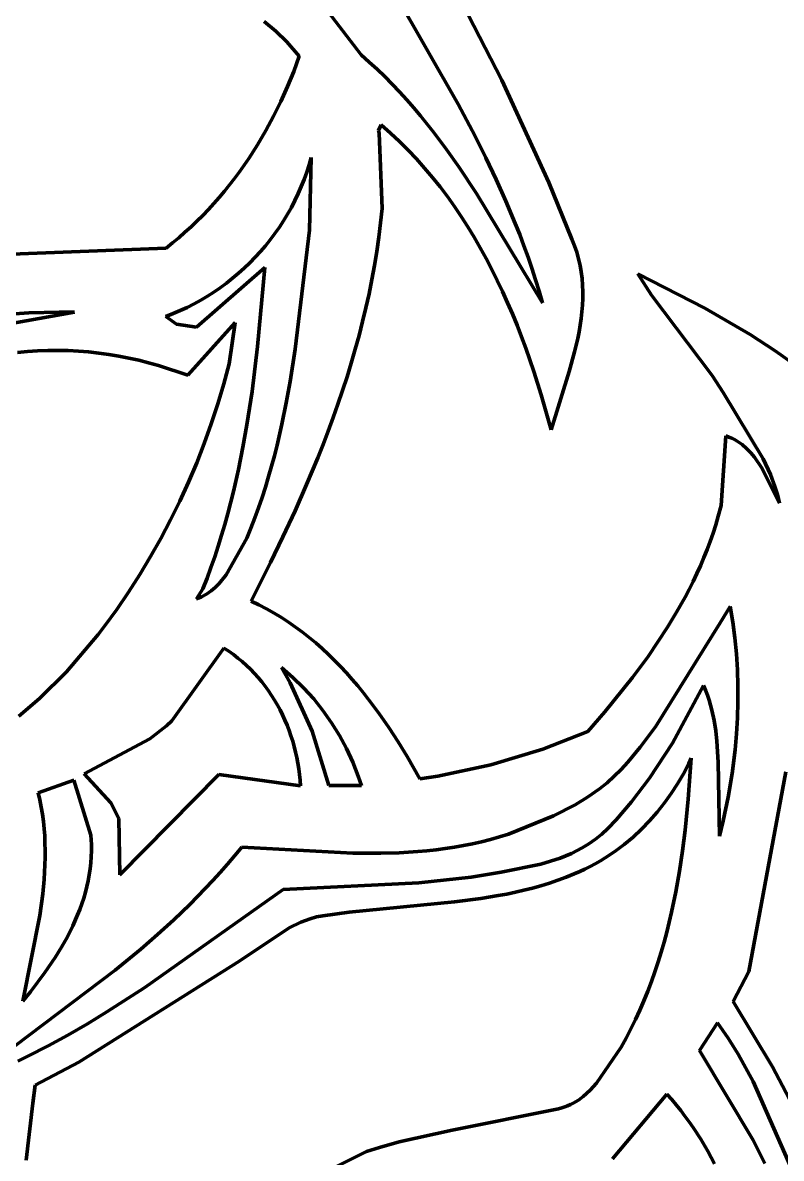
# Model space of a CAD drawing. Header units: millimetres. Extents: x 0 to 12, y 0 to 9.
# Drawn here: x 1.833 to 3.307, y 2.014 to 4.222 of the extents above; entities that cross this region are included whole.
import ezdxf

# ---------------------------------------------------------------- set-up
doc = ezdxf.new("R2010")
doc.units = ezdxf.units.MM
doc.layers.add('color#030303ff', color=7, linetype='CONTINUOUS', lineweight=100)
doc.layers.add('color#ffffffff', color=7, linetype='CONTINUOUS', lineweight=100)

msp = doc.modelspace()

# ---------------------------------------------------------------- linework, layer by layer
at = {"layer": 'color#030303ff'}
for p, q in [((2.655, 4.322), (2.7639, 4.11)), ((2.6793, 4.0633), (2.552, 4.2862)), ((2.405, 4.2719), (2.4905, 4.1592)), ((2.3248, 4.2056), (2.3017, 4.2243)), ((2.3462, 4.1849), (2.3248, 4.2056)), ((2.3703, 4.157), (2.3462, 4.1849)), ((2.3594, 4.1271), (2.3703, 4.157)), ((2.4905, 4.1592), (2.5062, 4.1455)), ((2.5062, 4.1455), (2.5215, 4.1314)), ((2.5215, 4.1314), (2.5364, 4.1171)), ((2.3474, 4.0977), (2.3594, 4.1271)), ((2.5364, 4.1171), (2.5509, 4.1024)), ((2.7639, 4.11), (2.8551, 3.9114)), ((2.3344, 4.0687), (2.3474, 4.0977)), ((2.5509, 4.1024), (2.5652, 4.0874)), ((2.5652, 4.0874), (2.579, 4.0721)), ((2.3204, 4.0402), (2.3344, 4.0687)), ((2.579, 4.0721), (2.5926, 4.0566)), ((2.7119, 4.0012), (2.6793, 4.0633)), ((2.5926, 4.0566), (2.6059, 4.0408)), ((2.6059, 4.0408), (2.6189, 4.0248)), ((2.3053, 4.0122), (2.3204, 4.0402)), ((2.5294, 4.0234), (2.5245, 4.0122)), ((2.5474, 4.0075), (2.5294, 4.0234)), ((2.6189, 4.0248), (2.6316, 4.0086)), ((2.2892, 3.9848), (2.3053, 4.0122)), ((2.5245, 4.0122), (2.5257, 4.0071)), ((2.5257, 4.0071), (2.5312, 3.8607)), ((2.5649, 3.9912), (2.5474, 4.0075)), ((2.6316, 4.0086), (2.6563, 3.9755)), ((2.7328, 3.9594), (2.7119, 4.0012)), ((2.2721, 3.9581), (2.2892, 3.9848)), ((2.5818, 3.9744), (2.5649, 3.9912)), ((2.6563, 3.9755), (2.6802, 3.9417)), ((2.2632, 3.9449), (2.2721, 3.9581)), ((2.3933, 3.9602), (2.3893, 3.9458)), ((2.3898, 3.8184), (2.3933, 3.9602)), ((2.5981, 3.9571), (2.5818, 3.9744)), ((2.6139, 3.9394), (2.5981, 3.9571)), ((2.7529, 3.9173), (2.7328, 3.9594)), ((2.2446, 3.9193), (2.254, 3.932)), ((2.254, 3.932), (2.2632, 3.9449)), ((2.3848, 3.9315), (2.3798, 3.9173)), ((2.3893, 3.9458), (2.3848, 3.9315)), ((2.6292, 3.9212), (2.6139, 3.9394)), ((2.6802, 3.9417), (2.7145, 3.89)), ((2.2349, 3.9068), (2.2446, 3.9193)), ((2.3798, 3.9173), (2.3742, 3.9034)), ((2.6439, 3.9027), (2.6292, 3.9212)), ((2.7719, 3.8748), (2.7529, 3.9173)), ((2.8551, 3.9114), (2.8997, 3.8009)), ((2.2147, 3.8823), (2.2249, 3.8944)), ((2.2249, 3.8944), (2.2349, 3.9068)), ((2.3683, 3.8897), (2.3618, 3.8761)), ((2.3742, 3.9034), (2.3683, 3.8897)), ((2.6581, 3.8838), (2.6439, 3.9027)), ((2.7145, 3.89), (2.8431, 3.6775)), ((2.1935, 3.8587), (2.2043, 3.8704)), ((2.2043, 3.8704), (2.2147, 3.8823)), ((2.3618, 3.8761), (2.3549, 3.8628)), ((2.6719, 3.8645), (2.6581, 3.8838)), ((2.6851, 3.8449), (2.6719, 3.8645)), ((2.79, 3.8318), (2.7719, 3.8748)), ((2.1713, 3.8361), (2.1826, 3.8473)), ((2.1826, 3.8473), (2.1935, 3.8587)), ((2.3475, 3.8498), (2.3397, 3.8369)), ((2.3549, 3.8628), (2.3475, 3.8498)), ((2.5312, 3.8607), (2.5283, 3.8328)), ((2.6979, 3.8249), (2.6851, 3.8449)), ((2.1481, 3.8144), (2.1598, 3.8251)), ((2.1598, 3.8251), (2.1713, 3.8361)), ((2.3315, 3.8244), (2.3229, 3.8121)), ((2.3397, 3.8369), (2.3315, 3.8244)), ((2.5283, 3.8328), (2.5249, 3.805)), ((2.7102, 3.8047), (2.6979, 3.8249)), ((2.7986, 3.8101), (2.79, 3.8318)), ((2.1238, 3.7937), (2.1361, 3.8039)), ((2.1361, 3.8039), (2.1481, 3.8144)), ((2.3139, 3.8001), (2.3045, 3.7884)), ((2.3229, 3.8121), (2.3139, 3.8001)), ((2.3625, 3.5874), (2.3898, 3.8184)), ((2.5249, 3.805), (2.5209, 3.7774)), ((2.7221, 3.7841), (2.7102, 3.8047)), ((2.8068, 3.7884), (2.7986, 3.8101)), ((2.8997, 3.8009), (2.9049, 3.7883)), ((1.7941, 3.7713), (2.1113, 3.7838)), ((2.1113, 3.7838), (2.1238, 3.7937)), ((2.2947, 3.777), (2.2845, 3.7659)), ((2.3045, 3.7884), (2.2947, 3.777)), ((2.5209, 3.7774), (2.5164, 3.7498)), ((2.7335, 3.7633), (2.7221, 3.7841)), ((2.8148, 3.7664), (2.8068, 3.7884)), ((2.9049, 3.7883), (2.9094, 3.7757)), ((2.2741, 3.7551), (2.2632, 3.7447)), ((2.2845, 3.7659), (2.2741, 3.7551)), ((2.7445, 3.7422), (2.7335, 3.7633)), ((2.8224, 3.7444), (2.8148, 3.7664)), ((2.9094, 3.7757), (2.913, 3.7629)), ((2.913, 3.7629), (2.916, 3.7502)), ((2.1707, 3.6299), (2.3031, 3.7461)), ((2.2521, 3.7347), (2.2406, 3.725)), ((2.2632, 3.7447), (2.2521, 3.7347)), ((2.3031, 3.7461), (2.2893, 3.5927)), ((2.5164, 3.7498), (2.5113, 3.7224)), ((2.755, 3.7209), (2.7445, 3.7422)), ((2.8296, 3.7222), (2.8224, 3.7444)), ((2.916, 3.7502), (2.9183, 3.7374)), ((2.9183, 3.7374), (2.9199, 3.7245)), ((3.0547, 3.6923), (3.0284, 3.7335)), ((3.0284, 3.7335), (3.1582, 3.6671)), ((2.2288, 3.7157), (2.2167, 3.7067)), ((2.2406, 3.725), (2.2288, 3.7157)), ((2.5113, 3.7224), (2.5058, 3.6951)), ((2.7652, 3.6993), (2.755, 3.7209)), ((2.8365, 3.6999), (2.8296, 3.7222)), ((2.9199, 3.7245), (2.9209, 3.7116)), ((2.9209, 3.7116), (2.9214, 3.6987)), ((2.1917, 3.6901), (2.1788, 3.6825)), ((2.2044, 3.6982), (2.1917, 3.6901)), ((2.2167, 3.7067), (2.2044, 3.6982)), ((2.5058, 3.6951), (2.4998, 3.6678)), ((2.775, 3.6776), (2.7652, 3.6993)), ((2.8431, 3.6775), (2.8365, 3.6999)), ((2.9214, 3.6987), (2.9213, 3.6858)), ((3.1726, 3.536), (3.0547, 3.6923)), ((2.1523, 3.6685), (2.1388, 3.6622)), ((2.1657, 3.6753), (2.1523, 3.6685)), ((2.1788, 3.6825), (2.1657, 3.6753)), ((2.4998, 3.6678), (2.4933, 3.6407)), ((2.7844, 3.6557), (2.775, 3.6776)), ((2.9207, 3.6729), (2.9196, 3.6599)), ((2.9213, 3.6858), (2.9207, 3.6729)), ((3.1582, 3.6671), (3.2465, 3.6158)), ((1.7958, 3.6348), (1.9332, 3.6589)), ((1.8444, 3.6577), (1.7999, 3.6547)), ((1.9036, 3.6591), (1.8444, 3.6577)), ((1.9332, 3.6589), (1.9036, 3.6591)), ((2.125, 3.6563), (2.111, 3.651)), ((2.111, 3.651), (2.1318, 3.6355)), ((2.1388, 3.6622), (2.125, 3.6563)), ((2.7934, 3.6336), (2.7844, 3.6557)), ((2.9181, 3.6469), (2.9162, 3.6339)), ((2.9196, 3.6599), (2.9181, 3.6469)), ((2.1318, 3.6355), (2.1707, 3.6299)), ((2.2457, 3.6391), (2.1534, 3.5367)), ((2.2342, 3.5589), (2.2457, 3.6391)), ((2.4933, 3.6407), (2.4864, 3.6138)), ((2.802, 3.6113), (2.7934, 3.6336)), ((2.9162, 3.6339), (2.9139, 3.621)), ((2.4864, 3.6138), (2.479, 3.5869)), ((2.8104, 3.589), (2.802, 3.6113)), ((2.9113, 3.608), (2.9053, 3.5821)), ((2.9139, 3.621), (2.9113, 3.608)), ((3.2465, 3.6158), (3.2952, 3.5839)), ((1.842, 3.5827), (1.8223, 3.5808)), ((1.8617, 3.584), (1.842, 3.5827)), ((1.8815, 3.5847), (1.8617, 3.584)), ((1.9013, 3.5848), (1.8815, 3.5847)), ((1.9211, 3.5843), (1.9013, 3.5848)), ((1.9409, 3.5833), (1.9211, 3.5843)), ((1.9607, 3.5817), (1.9409, 3.5833)), ((1.9804, 3.5796), (1.9607, 3.5817)), ((2.0001, 3.5769), (1.9804, 3.5796)), ((2.2893, 3.5927), (2.2785, 3.5052)), ((2.3526, 3.5246), (2.3625, 3.5874)), ((2.479, 3.5869), (2.4712, 3.5601)), ((2.8183, 3.5665), (2.8104, 3.589)), ((2.9053, 3.5821), (2.8946, 3.5435)), ((3.2952, 3.5839), (3.3307, 3.5584)), ((2.0196, 3.5737), (2.0001, 3.5769)), ((2.039, 3.57), (2.0196, 3.5737)), ((2.0583, 3.5657), (2.039, 3.57)), ((2.0774, 3.5609), (2.0583, 3.5657)), ((2.0964, 3.5555), (2.0774, 3.5609)), ((2.1534, 3.5367), (2.0964, 3.5555)), ((2.2236, 3.5197), (2.2342, 3.5589)), ((2.4712, 3.5601), (2.463, 3.5335)), ((2.826, 3.5439), (2.8183, 3.5665)), ((2.463, 3.5335), (2.4544, 3.5069)), ((2.8404, 3.4985), (2.826, 3.5439)), ((2.8946, 3.5435), (2.8598, 3.4302)), ((3.1939, 3.5031), (3.1726, 3.536)), ((2.212, 3.4807), (2.2236, 3.5197)), ((2.345, 3.483), (2.3526, 3.5246)), ((2.2785, 3.5052), (2.2685, 3.4398)), ((2.4544, 3.5069), (2.4454, 3.4805)), ((2.8536, 3.453), (2.8404, 3.4985)), ((3.272, 3.374), (3.1939, 3.5031)), ((2.1993, 3.4421), (2.212, 3.4807)), ((2.3365, 3.4416), (2.345, 3.483)), ((2.4454, 3.4805), (2.4361, 3.4542)), ((2.4361, 3.4542), (2.4264, 3.428)), ((2.8598, 3.4302), (2.8536, 3.453)), ((2.1856, 3.4039), (2.1993, 3.4421)), ((2.2685, 3.4398), (2.2608, 3.3964)), ((2.327, 3.4004), (2.3365, 3.4416)), ((2.4264, 3.428), (2.4164, 3.4019)), ((2.1708, 3.366), (2.1856, 3.4039)), ((2.3218, 3.38), (2.327, 3.4004)), ((2.4164, 3.4019), (2.406, 3.3759)), ((3.1901, 3.2834), (3.1994, 3.4185)), ((3.1994, 3.4185), (3.2051, 3.4164)), ((3.2051, 3.4164), (3.2107, 3.414)), ((3.2107, 3.414), (3.216, 3.4113)), ((3.216, 3.4113), (3.221, 3.4084)), ((3.221, 3.4084), (3.2307, 3.4017)), ((3.2307, 3.4017), (3.2395, 3.3942)), ((2.2608, 3.3964), (2.2521, 3.3532)), ((2.3163, 3.3596), (2.3218, 3.38)), ((3.2395, 3.3942), (3.2477, 3.3859)), ((3.2477, 3.3859), (3.2553, 3.3769)), ((2.1549, 3.3286), (2.1708, 3.366)), ((2.3105, 3.3393), (2.3163, 3.3596)), ((2.406, 3.3759), (2.3845, 3.3243)), ((3.2553, 3.3769), (3.2689, 3.3573)), ((3.2689, 3.3573), (3.3033, 3.2878)), ((3.2861, 3.3437), (3.272, 3.374)), ((2.2521, 3.3532), (2.2423, 3.3103)), ((2.3044, 3.3191), (2.3105, 3.3393)), ((3.2948, 3.3203), (3.2861, 3.3437)), ((2.1381, 3.2916), (2.1549, 3.3286)), ((2.2979, 3.299), (2.3044, 3.3191)), ((2.3845, 3.3243), (2.362, 3.2731)), ((3.2996, 3.3043), (3.2948, 3.3203)), ((2.1202, 3.2552), (2.1381, 3.2916)), ((2.2423, 3.3103), (2.2314, 3.2677)), ((2.2911, 3.279), (2.2979, 3.299)), ((3.3033, 3.2878), (3.2996, 3.3043)), ((2.2839, 3.2592), (2.2911, 3.279)), ((2.362, 3.2731), (2.3385, 3.2224)), ((3.1844, 3.2624), (3.1901, 3.2834)), ((2.1013, 3.2192), (2.1202, 3.2552)), ((2.2255, 3.2465), (2.2193, 3.2254)), ((2.2314, 3.2677), (2.2255, 3.2465)), ((2.2763, 3.2394), (2.2839, 3.2592)), ((3.1744, 3.2297), (3.1796, 3.2459)), ((3.1796, 3.2459), (3.1844, 3.2624)), ((2.2193, 3.2254), (2.2127, 3.2044)), ((2.2682, 3.2198), (2.2763, 3.2394)), ((3.1688, 3.2135), (3.1744, 3.2297)), ((2.0813, 3.1838), (2.1013, 3.2192)), ((2.2127, 3.2044), (2.2058, 3.1835)), ((2.2281, 3.1483), (2.2682, 3.2198)), ((2.3385, 3.2224), (2.3141, 3.1721)), ((3.1629, 3.1976), (3.1688, 3.2135)), ((2.0604, 3.149), (2.0813, 3.1838)), ((2.2058, 3.1835), (2.1985, 3.1627)), ((3.1499, 3.1662), (3.1566, 3.1818)), ((3.1566, 3.1818), (3.1629, 3.1976)), ((2.1985, 3.1627), (2.1909, 3.1421)), ((2.3141, 3.1721), (2.2764, 3.0975)), ((3.143, 3.1507), (3.1499, 3.1662)), ((2.0385, 3.1147), (2.0604, 3.149)), ((2.1909, 3.1421), (2.1829, 3.1215)), ((2.2145, 3.1314), (2.2281, 3.1483)), ((3.1357, 3.1354), (3.143, 3.1507)), ((2.0156, 3.0812), (2.0385, 3.1147)), ((2.1829, 3.1215), (2.1702, 3.1016)), ((2.1899, 3.1109), (2.1987, 3.117)), ((2.1987, 3.117), (2.2069, 3.1238)), ((2.2069, 3.1238), (2.2145, 3.1314)), ((3.1202, 3.1052), (3.1281, 3.1202)), ((3.1281, 3.1202), (3.1357, 3.1354)), ((2.1702, 3.1016), (2.1754, 3.1035)), ((2.1754, 3.1035), (2.1804, 3.1057)), ((2.1804, 3.1057), (2.1899, 3.1109)), ((2.2764, 3.0975), (2.2916, 3.0902)), ((3.1036, 3.0755), (3.1202, 3.1052)), ((1.9918, 3.0483), (2.0156, 3.0812)), ((2.2916, 3.0902), (2.3066, 3.0824)), ((2.3066, 3.0824), (2.3212, 3.0741)), ((2.3212, 3.0741), (2.3354, 3.0654)), ((3.0859, 3.0464), (3.1036, 3.0755)), ((3.2078, 3.0871), (3.1883, 3.0551)), ((3.2128, 3.0565), (3.2078, 3.0871)), ((1.9795, 3.0321), (1.9918, 3.0483)), ((2.3354, 3.0654), (2.3494, 3.0563)), ((2.3494, 3.0563), (2.3631, 3.0468)), ((3.1883, 3.0551), (3.0627, 2.8531)), ((3.2168, 3.0257), (3.2128, 3.0565)), ((1.9178, 2.9598), (1.9795, 3.0321)), ((2.3631, 3.0468), (2.3764, 3.0368)), ((2.3764, 3.0368), (2.3895, 3.0265)), ((2.3895, 3.0265), (2.4023, 3.0159)), ((3.0674, 3.0179), (3.0859, 3.0464)), ((3.2197, 2.9948), (3.2168, 3.0257)), ((2.2237, 3.0057), (2.1223, 2.8645)), ((2.233, 2.9997), (2.2237, 3.0057)), ((2.4023, 3.0159), (2.4147, 3.0049)), ((2.4147, 3.0049), (2.4269, 2.9935)), ((3.048, 2.9898), (3.0674, 3.0179)), ((2.2421, 2.9933), (2.233, 2.9997)), ((2.2508, 2.9866), (2.2421, 2.9933)), ((2.2593, 2.9796), (2.2508, 2.9866)), ((2.4269, 2.9935), (2.4389, 2.9819)), ((2.4389, 2.9819), (2.4505, 2.9699)), ((3.0176, 2.9486), (3.048, 2.9898)), ((3.2217, 2.9637), (3.2197, 2.9948)), ((1.8651, 2.9079), (1.9178, 2.9598)), ((2.2675, 2.9723), (2.2593, 2.9796)), ((2.2754, 2.9647), (2.2675, 2.9723)), ((2.283, 2.9568), (2.2754, 2.9647)), ((2.3358, 2.9679), (2.3526, 2.9381)), ((2.3579, 2.9489), (2.3358, 2.9679)), ((2.4505, 2.9699), (2.4619, 2.9577)), ((3.2227, 2.9327), (3.2217, 2.9637)), ((2.2903, 2.9487), (2.283, 2.9568)), ((2.2972, 2.9404), (2.2903, 2.9487)), ((2.3039, 2.9318), (2.2972, 2.9404)), ((2.3526, 2.9381), (2.3951, 2.8447)), ((2.3787, 2.9286), (2.3579, 2.9489)), ((2.4619, 2.9577), (2.4731, 2.9452)), ((2.4731, 2.9452), (2.4839, 2.9324)), ((2.9642, 2.8822), (3.0176, 2.9486)), ((2.3103, 2.9229), (2.3039, 2.9318)), ((2.3164, 2.9139), (2.3103, 2.9229)), ((2.3982, 2.9071), (2.3787, 2.9286)), ((2.4839, 2.9324), (2.4946, 2.9195)), ((2.4946, 2.9195), (2.505, 2.9063)), ((3.0953, 2.8212), (3.1557, 2.9334)), ((3.1557, 2.9334), (3.1598, 2.9239)), ((3.1598, 2.9239), (3.1634, 2.9143)), ((3.2227, 2.9016), (3.2227, 2.9327)), ((1.8249, 2.8738), (1.8651, 2.9079)), ((2.3222, 2.9047), (2.3164, 2.9139)), ((2.3277, 2.8953), (2.3222, 2.9047)), ((2.3328, 2.8857), (2.3277, 2.8953)), ((2.4163, 2.8844), (2.3982, 2.9071)), ((2.505, 2.9063), (2.525, 2.8793)), ((3.1634, 2.9143), (3.1667, 2.9047)), ((3.1667, 2.9047), (3.1697, 2.8949)), ((3.1697, 2.8949), (3.1723, 2.8851)), ((3.2218, 2.8705), (3.2227, 2.9016)), ((2.3377, 2.8759), (2.3328, 2.8857)), ((2.3423, 2.8659), (2.3377, 2.8759)), ((2.4329, 2.8607), (2.4163, 2.8844)), ((2.525, 2.8793), (2.5442, 2.8517)), ((2.9311, 2.8436), (2.9642, 2.8822)), ((3.1723, 2.8851), (3.1766, 2.8653)), ((2.1121, 2.8551), (2.0796, 2.8297)), ((2.1223, 2.8645), (2.1121, 2.8551)), ((2.3465, 2.8559), (2.3423, 2.8659)), ((2.3505, 2.8456), (2.3465, 2.8559)), ((2.4481, 2.836), (2.4329, 2.8607)), ((2.5442, 2.8517), (2.5624, 2.8235)), ((3.0627, 2.8531), (3.0326, 2.8132)), ((3.1766, 2.8653), (3.1797, 2.8452)), ((3.2199, 2.8394), (3.2218, 2.8705)), ((2.0796, 2.8297), (1.952, 2.7617)), ((2.3541, 2.8353), (2.3505, 2.8456)), ((2.3574, 2.8248), (2.3541, 2.8353)), ((2.3951, 2.8447), (2.4277, 2.7385)), ((2.4619, 2.8104), (2.4481, 2.836)), ((2.8437, 2.8094), (2.9311, 2.8436)), ((3.1797, 2.8452), (3.182, 2.825)), ((3.2172, 2.8084), (3.2199, 2.8394)), ((2.3604, 2.8143), (2.3574, 2.8248)), ((2.3631, 2.8036), (2.3604, 2.8143)), ((2.4741, 2.784), (2.4619, 2.8104)), ((2.5624, 2.8235), (2.5799, 2.7949)), ((2.7426, 2.7789), (2.8437, 2.8094)), ((3.0326, 2.8132), (3.0086, 2.7843)), ((3.051, 2.7533), (3.0953, 2.8212)), ((3.182, 2.825), (3.1843, 2.784)), ((3.2114, 2.762), (3.2172, 2.8084)), ((2.3655, 2.7929), (2.3631, 2.8036)), ((2.3675, 2.7821), (2.3655, 2.7929)), ((2.4849, 2.757), (2.4741, 2.784)), ((2.5799, 2.7949), (2.6045, 2.7516)), ((3.0086, 2.7843), (2.9959, 2.7701)), ((3.1262, 2.712), (3.1319, 2.7921)), ((3.1319, 2.7921), (3.1271, 2.7818)), ((3.1843, 2.784), (3.1868, 2.6402)), ((1.952, 2.7617), (2.0038, 2.7051)), ((2.0216, 2.5651), (2.214, 2.7603)), ((2.214, 2.7603), (2.3726, 2.7384)), ((2.3693, 2.7712), (2.3675, 2.7821)), ((2.3707, 2.7603), (2.3693, 2.7712)), ((2.3718, 2.7494), (2.3707, 2.7603)), ((2.6393, 2.757), (2.7426, 2.7789)), ((2.9959, 2.7701), (2.9825, 2.7567)), ((3.1167, 2.7617), (3.1054, 2.7421)), ((3.1271, 2.7818), (3.1167, 2.7617)), ((3.2038, 2.716), (3.2114, 2.762)), ((3.3161, 2.7652), (3.2442, 2.377)), ((1.9321, 2.7493), (1.8628, 2.7247)), ((1.9654, 2.642), (1.9321, 2.7493)), ((2.3726, 2.7384), (2.3718, 2.7494)), ((2.4277, 2.7385), (2.4912, 2.7386)), ((2.4912, 2.7386), (2.4849, 2.757)), ((2.6045, 2.7516), (2.6393, 2.757)), ((2.9684, 2.7442), (2.9537, 2.7325)), ((2.9825, 2.7567), (2.9684, 2.7442)), ((3.016, 2.7072), (3.051, 2.7533)), ((3.1054, 2.7421), (3.0932, 2.7231)), ((1.8628, 2.7247), (1.866, 2.7107)), ((2.9306, 2.7162), (2.9065, 2.7014)), ((2.9537, 2.7325), (2.9306, 2.7162)), ((3.0932, 2.7231), (3.0801, 2.7048)), ((3.1942, 2.6704), (3.2038, 2.716)), ((1.866, 2.7107), (1.8688, 2.6967)), ((1.8688, 2.6967), (1.871, 2.6828)), ((2.0038, 2.7051), (2.0194, 2.6743)), ((2.9065, 2.7014), (2.8645, 2.6796)), ((2.9858, 2.6721), (3.016, 2.7072)), ((3.0801, 2.7048), (3.066, 2.6871)), ((3.1202, 2.6518), (3.1262, 2.712)), ((1.871, 2.6828), (1.8729, 2.6687)), ((2.0194, 2.6743), (2.0216, 2.5651)), ((2.8645, 2.6796), (2.7769, 2.6442)), ((2.97, 2.6552), (2.9858, 2.6721)), ((3.066, 2.6871), (3.0512, 2.6701)), ((1.8729, 2.6687), (1.8743, 2.6547)), ((1.8743, 2.6547), (1.8754, 2.6407)), ((2.9583, 2.6443), (2.97, 2.6552)), ((3.0355, 2.6539), (3.019, 2.6386)), ((3.0512, 2.6701), (3.0355, 2.6539)), ((3.1151, 2.6118), (3.1202, 2.6518)), ((3.1868, 2.6402), (3.1942, 2.6704)), ((1.8754, 2.6407), (1.876, 2.6266)), ((1.9662, 2.6238), (1.9654, 2.642)), ((2.7247, 2.6293), (2.7071, 2.6253)), ((2.7422, 2.6338), (2.7247, 2.6293)), ((2.7596, 2.6387), (2.7422, 2.6338)), ((2.7769, 2.6442), (2.7596, 2.6387)), ((2.9332, 2.6254), (2.9461, 2.6344)), ((2.9461, 2.6344), (2.9583, 2.6443)), ((3.019, 2.6386), (3.0018, 2.6241)), ((1.876, 2.6266), (1.8763, 2.6126)), ((1.8763, 2.6126), (1.8763, 2.5985)), ((1.9659, 2.6001), (1.9663, 2.6119)), ((1.9663, 2.6119), (1.9662, 2.6238)), ((2.2585, 2.6191), (2.2449, 2.6024)), ((2.4745, 2.6071), (2.2585, 2.6191)), ((2.5286, 2.6069), (2.4745, 2.6071)), ((2.5646, 2.608), (2.5286, 2.6069)), ((2.6005, 2.6102), (2.5646, 2.608)), ((2.6184, 2.6117), (2.6005, 2.6102)), ((2.6362, 2.6137), (2.6184, 2.6117)), ((2.654, 2.616), (2.6362, 2.6137)), ((2.6718, 2.6187), (2.654, 2.616)), ((2.6895, 2.6218), (2.6718, 2.6187)), ((2.7071, 2.6253), (2.6895, 2.6218)), ((2.8772, 2.5978), (2.899, 2.6067)), ((2.899, 2.6067), (2.9199, 2.6173)), ((2.9199, 2.6173), (2.9332, 2.6254)), ((2.9838, 2.6106), (2.965, 2.5981)), ((3.0018, 2.6241), (2.9838, 2.6106)), ((3.1091, 2.5719), (3.1151, 2.6118)), ((1.8759, 2.5845), (1.8743, 2.5563)), ((1.8763, 2.5985), (1.8759, 2.5845)), ((1.9637, 2.5767), (1.965, 2.5884)), ((1.965, 2.5884), (1.9659, 2.6001)), ((2.2309, 2.5859), (2.2167, 2.5698)), ((2.2449, 2.6024), (2.2309, 2.5859)), ((2.7626, 2.57), (2.8396, 2.5858)), ((2.8396, 2.5858), (2.8772, 2.5978)), ((2.9456, 2.5865), (2.9357, 2.5812)), ((2.9554, 2.5922), (2.9456, 2.5865)), ((2.965, 2.5981), (2.9554, 2.5922)), ((1.9599, 2.5537), (1.962, 2.5652)), ((1.962, 2.5652), (1.9637, 2.5767)), ((2.2167, 2.5698), (2.2023, 2.5539)), ((2.7046, 2.5607), (2.7626, 2.57)), ((2.9048, 2.5668), (2.8887, 2.5604)), ((2.9152, 2.5713), (2.9048, 2.5668)), ((2.9255, 2.5761), (2.9152, 2.5713)), ((2.9357, 2.5812), (2.9255, 2.5761)), ((3.102, 2.5321), (3.1091, 2.5719)), ((1.8743, 2.5563), (1.8716, 2.5282)), ((1.9545, 2.5311), (1.9574, 2.5424)), ((1.9574, 2.5424), (1.9599, 2.5537)), ((2.2023, 2.5539), (2.1876, 2.5382)), ((2.3391, 2.5363), (2.6026, 2.5498)), ((2.6026, 2.5498), (2.7046, 2.5607)), ((2.8235, 2.5393), (2.8069, 2.5351)), ((2.8399, 2.5439), (2.8235, 2.5393)), ((2.8563, 2.5489), (2.8399, 2.5439)), ((2.8726, 2.5544), (2.8563, 2.5489)), ((2.8887, 2.5604), (2.8726, 2.5544)), ((1.8716, 2.5282), (1.8659, 2.4861)), ((1.9476, 2.5089), (1.9512, 2.52)), ((1.9512, 2.52), (1.9545, 2.5311)), ((2.0699, 2.3459), (2.3391, 2.5363)), ((2.1727, 2.5228), (2.1575, 2.5076)), ((2.1876, 2.5382), (2.1727, 2.5228)), ((2.7231, 2.5191), (2.6721, 2.5125)), ((2.7568, 2.5246), (2.7231, 2.5191)), ((2.7736, 2.5278), (2.7568, 2.5246)), ((2.7903, 2.5313), (2.7736, 2.5278)), ((2.8069, 2.5351), (2.7903, 2.5313)), ((3.0938, 2.4927), (3.102, 2.5321)), ((1.9394, 2.4871), (1.9437, 2.4979)), ((1.9437, 2.4979), (1.9476, 2.5089)), ((2.1575, 2.5076), (2.1265, 2.4779)), ((2.6721, 2.5125), (2.4671, 2.4926)), ((1.8659, 2.4861), (1.8329, 2.3195)), ((1.93, 2.4657), (1.9394, 2.4871)), ((2.1265, 2.4779), (2.0948, 2.449)), ((2.3734, 2.4731), (2.3507, 2.4619)), ((2.3912, 2.4798), (2.3734, 2.4731)), ((2.4036, 2.4832), (2.3912, 2.4798)), ((2.4163, 2.4856), (2.4036, 2.4832)), ((2.4671, 2.4926), (2.4163, 2.4856)), ((3.0843, 2.4536), (3.0892, 2.4731)), ((3.0892, 2.4731), (3.0938, 2.4927)), ((1.9195, 2.4447), (1.93, 2.4657)), ((2.3507, 2.4619), (2.2549, 2.3981)), ((3.0791, 2.4341), (3.0843, 2.4536)), ((1.908, 2.4242), (1.9195, 2.4447)), ((2.0948, 2.449), (2.0624, 2.4208)), ((3.0735, 2.4148), (3.0791, 2.4341)), ((1.8957, 2.4041), (1.908, 2.4242)), ((2.0624, 2.4208), (2.0127, 2.3796)), ((3.0676, 2.3956), (3.0735, 2.4148)), ((1.8759, 2.3749), (1.8957, 2.4041)), ((2.2549, 2.3981), (1.9418, 2.2011)), ((3.0613, 2.3766), (3.0676, 2.3956)), ((2.0127, 2.3796), (1.7898, 2.2109)), ((1.8476, 2.3375), (1.8759, 2.3749)), ((3.0546, 2.3577), (3.0613, 2.3766)), ((3.2442, 2.377), (3.2138, 2.3186)), ((1.996, 2.2984), (2.0699, 2.3459)), ((3.0475, 2.3389), (3.0546, 2.3577)), ((1.8329, 2.3195), (1.8476, 2.3375)), ((3.0321, 2.3018), (3.04, 2.3203)), ((3.04, 2.3203), (3.0475, 2.3389)), ((3.2138, 2.3186), (3.2897, 2.1915)), ((1.9585, 2.2756), (1.996, 2.2984)), ((3.0237, 2.2835), (3.0321, 2.3018)), ((1.9205, 2.2536), (1.9585, 2.2756)), ((3.0149, 2.2654), (3.0237, 2.2835)), ((3.1832, 2.277), (3.1481, 2.2234)), ((3.204, 2.2472), (3.1832, 2.277)), ((1.882, 2.2326), (1.9205, 2.2536)), ((3.0056, 2.2474), (3.0149, 2.2654)), ((1.8429, 2.2125), (1.882, 2.2326)), ((2.9959, 2.2297), (3.0056, 2.2474)), ((3.2232, 2.2164), (3.204, 2.2472)), ((1.8232, 2.2029), (1.8429, 2.2125)), ((2.9476, 2.1598), (2.9959, 2.2297)), ((3.1481, 2.2234), (3.2527, 2.0494)), ((3.2524, 2.1635), (3.2232, 2.2164)), ((1.9418, 2.2011), (1.8566, 2.1559)), ((3.2897, 2.1915), (3.3357, 2.1044)), ((1.8566, 2.1559), (1.8523, 2.121)), ((2.9222, 2.1343), (2.9354, 2.1463)), ((2.9354, 2.1463), (2.9476, 2.1598)), ((3.3399, 1.9641), (3.2524, 2.1635)), ((1.8523, 2.121), (1.8391, 2.0105)), ((2.8972, 2.1183), (2.9025, 2.121)), ((2.9025, 2.121), (2.9127, 2.1272)), ((2.9127, 2.1272), (2.9222, 2.1343)), ((3.0849, 2.1383), (2.9788, 2.0127)), ((3.0941, 2.1281), (3.0849, 2.1383)), ((3.103, 2.1176), (3.0941, 2.1281)), ((2.6672, 2.0686), (2.8741, 2.1103)), ((2.8741, 2.1103), (2.8802, 2.1119)), ((2.8802, 2.1119), (2.8861, 2.1137)), ((2.8861, 2.1137), (2.8917, 2.1159)), ((2.8917, 2.1159), (2.8972, 2.1183)), ((3.1116, 2.107), (3.103, 2.1176)), ((3.1199, 2.0961), (3.1116, 2.107)), ((3.128, 2.0851), (3.1199, 2.0961)), ((3.1357, 2.0739), (3.128, 2.0851)), ((2.5642, 2.0459), (2.6672, 2.0686)), ((3.1505, 2.051), (3.1357, 2.0739)), ((2.501, 2.027), (2.5261, 2.0352)), ((2.5261, 2.0352), (2.5642, 2.0459)), ((3.1642, 2.0275), (3.1505, 2.051)), ((3.2527, 2.0494), (3.2752, 2.004)), ((2.0916, 1.8231), (2.501, 2.027)), ((3.1771, 2.0034), (3.1642, 2.0275))]:
    msp.add_line(p, q, dxfattribs=at)
at = {"layer": 'color#ffffffff'}
for p, q in [((2.7639, 4.11), (2.655, 4.322)), ((2.552, 4.2862), (2.6793, 4.0633)), ((2.4905, 4.1592), (2.405, 4.2719)), ((2.3017, 4.2243), (2.3248, 4.2056)), ((2.3248, 4.2056), (2.3462, 4.1849)), ((2.3462, 4.1849), (2.3703, 4.157)), ((2.3703, 4.157), (2.3594, 4.1271)), ((2.5062, 4.1455), (2.4905, 4.1592)), ((2.5215, 4.1314), (2.5062, 4.1455)), ((2.5364, 4.1171), (2.5215, 4.1314)), ((2.3594, 4.1271), (2.3474, 4.0977)), ((2.5509, 4.1024), (2.5364, 4.1171)), ((2.8551, 3.9114), (2.7639, 4.11)), ((2.3474, 4.0977), (2.3344, 4.0687)), ((2.5652, 4.0874), (2.5509, 4.1024)), ((2.579, 4.0721), (2.5652, 4.0874)), ((2.3344, 4.0687), (2.3204, 4.0402)), ((2.5926, 4.0566), (2.579, 4.0721)), ((2.6793, 4.0633), (2.7119, 4.0012)), ((2.6059, 4.0408), (2.5926, 4.0566)), ((2.6189, 4.0248), (2.6059, 4.0408)), ((2.3204, 4.0402), (2.3053, 4.0122)), ((2.5245, 4.0122), (2.5294, 4.0234)), ((2.5294, 4.0234), (2.5474, 4.0075)), ((2.6316, 4.0086), (2.6189, 4.0248)), ((2.3053, 4.0122), (2.2892, 3.9848)), ((2.5257, 4.0071), (2.5245, 4.0122)), ((2.5312, 3.8607), (2.5257, 4.0071)), ((2.5474, 4.0075), (2.5649, 3.9912)), ((2.6563, 3.9755), (2.6316, 4.0086)), ((2.7119, 4.0012), (2.7328, 3.9594)), ((2.2892, 3.9848), (2.2721, 3.9581)), ((2.5649, 3.9912), (2.5818, 3.9744)), ((2.6802, 3.9417), (2.6563, 3.9755)), ((2.2721, 3.9581), (2.2632, 3.9449)), ((2.3893, 3.9458), (2.3933, 3.9602)), ((2.3933, 3.9602), (2.3898, 3.8184)), ((2.5818, 3.9744), (2.5981, 3.9571)), ((2.5981, 3.9571), (2.6139, 3.9394)), ((2.7328, 3.9594), (2.7529, 3.9173)), ((2.254, 3.932), (2.2446, 3.9193)), ((2.2632, 3.9449), (2.254, 3.932)), ((2.3798, 3.9173), (2.3848, 3.9315)), ((2.3848, 3.9315), (2.3893, 3.9458)), ((2.6139, 3.9394), (2.6292, 3.9212)), ((2.7145, 3.89), (2.6802, 3.9417)), ((2.2446, 3.9193), (2.2349, 3.9068)), ((2.3742, 3.9034), (2.3798, 3.9173)), ((2.6292, 3.9212), (2.6439, 3.9027)), ((2.7529, 3.9173), (2.7719, 3.8748)), ((2.8997, 3.8009), (2.8551, 3.9114)), ((2.2249, 3.8944), (2.2147, 3.8823)), ((2.2349, 3.9068), (2.2249, 3.8944)), ((2.3618, 3.8761), (2.3683, 3.8897)), ((2.3683, 3.8897), (2.3742, 3.9034)), ((2.6439, 3.9027), (2.6581, 3.8838)), ((2.8431, 3.6775), (2.7145, 3.89)), ((2.2043, 3.8704), (2.1935, 3.8587)), ((2.2147, 3.8823), (2.2043, 3.8704)), ((2.3549, 3.8628), (2.3618, 3.8761)), ((2.6581, 3.8838), (2.6719, 3.8645)), ((2.6719, 3.8645), (2.6851, 3.8449)), ((2.7719, 3.8748), (2.79, 3.8318)), ((2.1826, 3.8473), (2.1713, 3.8361)), ((2.1935, 3.8587), (2.1826, 3.8473)), ((2.3397, 3.8369), (2.3475, 3.8498)), ((2.3475, 3.8498), (2.3549, 3.8628)), ((2.5283, 3.8328), (2.5312, 3.8607)), ((2.6851, 3.8449), (2.6979, 3.8249)), ((2.1598, 3.8251), (2.1481, 3.8144)), ((2.1713, 3.8361), (2.1598, 3.8251)), ((2.3229, 3.8121), (2.3315, 3.8244)), ((2.3315, 3.8244), (2.3397, 3.8369)), ((2.5249, 3.805), (2.5283, 3.8328)), ((2.6979, 3.8249), (2.7102, 3.8047)), ((2.79, 3.8318), (2.7986, 3.8101)), ((2.1361, 3.8039), (2.1238, 3.7937)), ((2.1481, 3.8144), (2.1361, 3.8039)), ((2.3045, 3.7884), (2.3139, 3.8001)), ((2.3139, 3.8001), (2.3229, 3.8121)), ((2.3898, 3.8184), (2.3625, 3.5874)), ((2.5209, 3.7774), (2.5249, 3.805)), ((2.7102, 3.8047), (2.7221, 3.7841)), ((2.7986, 3.8101), (2.8068, 3.7884)), ((2.9049, 3.7883), (2.8997, 3.8009)), ((2.1113, 3.7838), (1.7941, 3.7713)), ((2.1238, 3.7937), (2.1113, 3.7838)), ((2.2845, 3.7659), (2.2947, 3.777)), ((2.2947, 3.777), (2.3045, 3.7884)), ((2.5164, 3.7498), (2.5209, 3.7774)), ((2.7221, 3.7841), (2.7335, 3.7633)), ((2.8068, 3.7884), (2.8148, 3.7664)), ((2.9094, 3.7757), (2.9049, 3.7883)), ((2.2632, 3.7447), (2.2741, 3.7551)), ((2.2741, 3.7551), (2.2845, 3.7659)), ((2.7335, 3.7633), (2.7445, 3.7422)), ((2.8148, 3.7664), (2.8224, 3.7444)), ((2.913, 3.7629), (2.9094, 3.7757)), ((2.916, 3.7502), (2.913, 3.7629)), ((2.3031, 3.7461), (2.1707, 3.6299)), ((2.2406, 3.725), (2.2521, 3.7347)), ((2.2521, 3.7347), (2.2632, 3.7447)), ((2.2893, 3.5927), (2.3031, 3.7461)), ((2.5113, 3.7224), (2.5164, 3.7498)), ((2.7445, 3.7422), (2.755, 3.7209)), ((2.8224, 3.7444), (2.8296, 3.7222)), ((2.9183, 3.7374), (2.916, 3.7502)), ((2.9199, 3.7245), (2.9183, 3.7374)), ((3.1582, 3.6671), (3.0284, 3.7335)), ((3.0284, 3.7335), (3.0547, 3.6923)), ((2.2167, 3.7067), (2.2288, 3.7157)), ((2.2288, 3.7157), (2.2406, 3.725)), ((2.5058, 3.6951), (2.5113, 3.7224)), ((2.755, 3.7209), (2.7652, 3.6993)), ((2.8296, 3.7222), (2.8365, 3.6999)), ((2.9209, 3.7116), (2.9199, 3.7245)), ((2.9214, 3.6987), (2.9209, 3.7116)), ((2.1788, 3.6825), (2.1917, 3.6901)), ((2.1917, 3.6901), (2.2044, 3.6982)), ((2.2044, 3.6982), (2.2167, 3.7067)), ((2.4998, 3.6678), (2.5058, 3.6951)), ((2.7652, 3.6993), (2.775, 3.6776)), ((2.8365, 3.6999), (2.8431, 3.6775)), ((2.9213, 3.6858), (2.9214, 3.6987)), ((3.0547, 3.6923), (3.1726, 3.536)), ((2.1388, 3.6622), (2.1523, 3.6685)), ((2.1523, 3.6685), (2.1657, 3.6753)), ((2.1657, 3.6753), (2.1788, 3.6825)), ((2.4933, 3.6407), (2.4998, 3.6678)), ((2.775, 3.6776), (2.7844, 3.6557)), ((2.9196, 3.6599), (2.9207, 3.6729)), ((2.9207, 3.6729), (2.9213, 3.6858)), ((3.2465, 3.6158), (3.1582, 3.6671)), ((1.9332, 3.6589), (1.7958, 3.6348)), ((1.7999, 3.6547), (1.8444, 3.6577)), ((1.8444, 3.6577), (1.9036, 3.6591)), ((1.9036, 3.6591), (1.9332, 3.6589)), ((2.111, 3.651), (2.125, 3.6563)), ((2.1318, 3.6355), (2.111, 3.651)), ((2.125, 3.6563), (2.1388, 3.6622)), ((2.7844, 3.6557), (2.7934, 3.6336)), ((2.9162, 3.6339), (2.9181, 3.6469)), ((2.9181, 3.6469), (2.9196, 3.6599)), ((2.1707, 3.6299), (2.1318, 3.6355)), ((2.1534, 3.5367), (2.2457, 3.6391)), ((2.2457, 3.6391), (2.2342, 3.5589)), ((2.4864, 3.6138), (2.4933, 3.6407)), ((2.7934, 3.6336), (2.802, 3.6113)), ((2.9139, 3.621), (2.9162, 3.6339)), ((2.479, 3.5869), (2.4864, 3.6138)), ((2.802, 3.6113), (2.8104, 3.589)), ((2.9053, 3.5821), (2.9113, 3.608)), ((2.9113, 3.608), (2.9139, 3.621)), ((3.2952, 3.5839), (3.2465, 3.6158)), ((1.8223, 3.5808), (1.842, 3.5827)), ((1.842, 3.5827), (1.8617, 3.584)), ((1.8617, 3.584), (1.8815, 3.5847)), ((1.8815, 3.5847), (1.9013, 3.5848)), ((1.9013, 3.5848), (1.9211, 3.5843)), ((1.9211, 3.5843), (1.9409, 3.5833)), ((1.9409, 3.5833), (1.9607, 3.5817)), ((1.9607, 3.5817), (1.9804, 3.5796)), ((1.9804, 3.5796), (2.0001, 3.5769)), ((2.2785, 3.5052), (2.2893, 3.5927)), ((2.3625, 3.5874), (2.3526, 3.5246)), ((2.4712, 3.5601), (2.479, 3.5869)), ((2.8104, 3.589), (2.8183, 3.5665)), ((2.8946, 3.5435), (2.9053, 3.5821)), ((3.3307, 3.5584), (3.2952, 3.5839)), ((2.0001, 3.5769), (2.0196, 3.5737)), ((2.0196, 3.5737), (2.039, 3.57)), ((2.039, 3.57), (2.0583, 3.5657)), ((2.0583, 3.5657), (2.0774, 3.5609)), ((2.0774, 3.5609), (2.0964, 3.5555)), ((2.0964, 3.5555), (2.1534, 3.5367)), ((2.2342, 3.5589), (2.2236, 3.5197)), ((2.463, 3.5335), (2.4712, 3.5601)), ((2.8183, 3.5665), (2.826, 3.5439)), ((2.4544, 3.5069), (2.463, 3.5335)), ((2.826, 3.5439), (2.8404, 3.4985)), ((2.8598, 3.4302), (2.8946, 3.5435)), ((3.1726, 3.536), (3.1939, 3.5031)), ((2.2236, 3.5197), (2.212, 3.4807)), ((2.3526, 3.5246), (2.345, 3.483)), ((2.2685, 3.4398), (2.2785, 3.5052)), ((2.4454, 3.4805), (2.4544, 3.5069)), ((2.8404, 3.4985), (2.8536, 3.453)), ((3.1939, 3.5031), (3.272, 3.374)), ((2.212, 3.4807), (2.1993, 3.4421)), ((2.345, 3.483), (2.3365, 3.4416)), ((2.4361, 3.4542), (2.4454, 3.4805)), ((2.4264, 3.428), (2.4361, 3.4542)), ((2.8536, 3.453), (2.8598, 3.4302)), ((2.1993, 3.4421), (2.1856, 3.4039)), ((2.2608, 3.3964), (2.2685, 3.4398)), ((2.3365, 3.4416), (2.327, 3.4004)), ((2.4164, 3.4019), (2.4264, 3.428)), ((2.1856, 3.4039), (2.1708, 3.366)), ((2.327, 3.4004), (2.3218, 3.38)), ((2.406, 3.3759), (2.4164, 3.4019)), ((3.1994, 3.4185), (3.1901, 3.2834)), ((3.2051, 3.4164), (3.1994, 3.4185)), ((3.2107, 3.414), (3.2051, 3.4164)), ((3.216, 3.4113), (3.2107, 3.414)), ((3.221, 3.4084), (3.216, 3.4113)), ((3.2307, 3.4017), (3.221, 3.4084)), ((3.2395, 3.3942), (3.2307, 3.4017)), ((2.2521, 3.3532), (2.2608, 3.3964)), ((2.3218, 3.38), (2.3163, 3.3596)), ((3.2477, 3.3859), (3.2395, 3.3942)), ((3.2553, 3.3769), (3.2477, 3.3859)), ((2.1708, 3.366), (2.1549, 3.3286)), ((2.3163, 3.3596), (2.3105, 3.3393)), ((2.3845, 3.3243), (2.406, 3.3759)), ((3.2689, 3.3573), (3.2553, 3.3769)), ((3.3033, 3.2878), (3.2689, 3.3573)), ((3.272, 3.374), (3.2861, 3.3437)), ((2.2423, 3.3103), (2.2521, 3.3532)), ((2.3105, 3.3393), (2.3044, 3.3191)), ((3.2861, 3.3437), (3.2948, 3.3203)), ((2.1549, 3.3286), (2.1381, 3.2916)), ((2.3044, 3.3191), (2.2979, 3.299)), ((2.362, 3.2731), (2.3845, 3.3243)), ((3.2948, 3.3203), (3.2996, 3.3043)), ((2.1381, 3.2916), (2.1202, 3.2552)), ((2.2314, 3.2677), (2.2423, 3.3103)), ((2.2979, 3.299), (2.2911, 3.279)), ((3.2996, 3.3043), (3.3033, 3.2878)), ((2.2911, 3.279), (2.2839, 3.2592)), ((2.3385, 3.2224), (2.362, 3.2731)), ((3.1901, 3.2834), (3.1844, 3.2624)), ((2.1202, 3.2552), (2.1013, 3.2192)), ((2.2193, 3.2254), (2.2255, 3.2465)), ((2.2255, 3.2465), (2.2314, 3.2677)), ((2.2839, 3.2592), (2.2763, 3.2394)), ((3.1796, 3.2459), (3.1744, 3.2297)), ((3.1844, 3.2624), (3.1796, 3.2459)), ((2.2127, 3.2044), (2.2193, 3.2254)), ((2.2763, 3.2394), (2.2682, 3.2198)), ((3.1744, 3.2297), (3.1688, 3.2135)), ((2.1013, 3.2192), (2.0813, 3.1838)), ((2.2058, 3.1835), (2.2127, 3.2044)), ((2.2682, 3.2198), (2.2281, 3.1483)), ((2.3141, 3.1721), (2.3385, 3.2224)), ((3.1688, 3.2135), (3.1629, 3.1976)), ((2.0813, 3.1838), (2.0604, 3.149)), ((2.1985, 3.1627), (2.2058, 3.1835)), ((3.1566, 3.1818), (3.1499, 3.1662)), ((3.1629, 3.1976), (3.1566, 3.1818)), ((2.1909, 3.1421), (2.1985, 3.1627)), ((2.2764, 3.0975), (2.3141, 3.1721)), ((3.1499, 3.1662), (3.143, 3.1507)), ((2.0604, 3.149), (2.0385, 3.1147)), ((2.1829, 3.1215), (2.1909, 3.1421)), ((2.2281, 3.1483), (2.2145, 3.1314)), ((3.143, 3.1507), (3.1357, 3.1354)), ((2.0385, 3.1147), (2.0156, 3.0812)), ((2.1702, 3.1016), (2.1829, 3.1215)), ((2.1987, 3.117), (2.1899, 3.1109)), ((2.2069, 3.1238), (2.1987, 3.117)), ((2.2145, 3.1314), (2.2069, 3.1238)), ((3.1281, 3.1202), (3.1202, 3.1052)), ((3.1357, 3.1354), (3.1281, 3.1202)), ((2.1754, 3.1035), (2.1702, 3.1016)), ((2.1804, 3.1057), (2.1754, 3.1035)), ((2.1899, 3.1109), (2.1804, 3.1057)), ((2.2916, 3.0902), (2.2764, 3.0975)), ((3.1202, 3.1052), (3.1036, 3.0755)), ((2.0156, 3.0812), (1.9918, 3.0483)), ((2.3066, 3.0824), (2.2916, 3.0902)), ((2.3212, 3.0741), (2.3066, 3.0824)), ((2.3354, 3.0654), (2.3212, 3.0741)), ((3.1036, 3.0755), (3.0859, 3.0464)), ((3.1883, 3.0551), (3.2078, 3.0871)), ((3.2078, 3.0871), (3.2128, 3.0565)), ((1.9918, 3.0483), (1.9795, 3.0321)), ((2.3494, 3.0563), (2.3354, 3.0654)), ((2.3631, 3.0468), (2.3494, 3.0563)), ((3.0627, 2.8531), (3.1883, 3.0551)), ((3.2128, 3.0565), (3.2168, 3.0257)), ((1.9795, 3.0321), (1.9178, 2.9598)), ((2.3764, 3.0368), (2.3631, 3.0468)), ((2.3895, 3.0265), (2.3764, 3.0368)), ((2.4023, 3.0159), (2.3895, 3.0265)), ((3.0859, 3.0464), (3.0674, 3.0179)), ((3.2168, 3.0257), (3.2197, 2.9948)), ((2.1223, 2.8645), (2.2237, 3.0057)), ((2.2237, 3.0057), (2.233, 2.9997)), ((2.4147, 3.0049), (2.4023, 3.0159)), ((2.4269, 2.9935), (2.4147, 3.0049)), ((3.0674, 3.0179), (3.048, 2.9898)), ((2.233, 2.9997), (2.2421, 2.9933)), ((2.2421, 2.9933), (2.2508, 2.9866)), ((2.2508, 2.9866), (2.2593, 2.9796)), ((2.4389, 2.9819), (2.4269, 2.9935)), ((2.4505, 2.9699), (2.4389, 2.9819)), ((3.048, 2.9898), (3.0176, 2.9486)), ((3.2197, 2.9948), (3.2217, 2.9637)), ((1.9178, 2.9598), (1.8651, 2.9079)), ((2.2593, 2.9796), (2.2675, 2.9723)), ((2.2675, 2.9723), (2.2754, 2.9647)), ((2.2754, 2.9647), (2.283, 2.9568)), ((2.3358, 2.9679), (2.3579, 2.9489)), ((2.3526, 2.9381), (2.3358, 2.9679)), ((2.4619, 2.9577), (2.4505, 2.9699)), ((3.2217, 2.9637), (3.2227, 2.9327)), ((2.283, 2.9568), (2.2903, 2.9487)), ((2.2903, 2.9487), (2.2972, 2.9404)), ((2.2972, 2.9404), (2.3039, 2.9318)), ((2.3951, 2.8447), (2.3526, 2.9381)), ((2.3579, 2.9489), (2.3787, 2.9286)), ((2.4731, 2.9452), (2.4619, 2.9577)), ((2.4839, 2.9324), (2.4731, 2.9452)), ((3.0176, 2.9486), (2.9642, 2.8822)), ((2.3039, 2.9318), (2.3103, 2.9229)), ((2.3103, 2.9229), (2.3164, 2.9139)), ((2.3787, 2.9286), (2.3982, 2.9071)), ((2.4946, 2.9195), (2.4839, 2.9324)), ((2.505, 2.9063), (2.4946, 2.9195)), ((3.1557, 2.9334), (3.0953, 2.8212)), ((3.1598, 2.9239), (3.1557, 2.9334)), ((3.1634, 2.9143), (3.1598, 2.9239)), ((3.2227, 2.9327), (3.2227, 2.9016)), ((1.8651, 2.9079), (1.8249, 2.8738)), ((2.3164, 2.9139), (2.3222, 2.9047)), ((2.3222, 2.9047), (2.3277, 2.8953)), ((2.3277, 2.8953), (2.3328, 2.8857)), ((2.3982, 2.9071), (2.4163, 2.8844)), ((2.525, 2.8793), (2.505, 2.9063)), ((3.1667, 2.9047), (3.1634, 2.9143)), ((3.1697, 2.8949), (3.1667, 2.9047)), ((3.1723, 2.8851), (3.1697, 2.8949)), ((3.2227, 2.9016), (3.2218, 2.8705)), ((2.3328, 2.8857), (2.3377, 2.8759)), ((2.3377, 2.8759), (2.3423, 2.8659)), ((2.4163, 2.8844), (2.4329, 2.8607)), ((2.5442, 2.8517), (2.525, 2.8793)), ((2.9642, 2.8822), (2.9311, 2.8436)), ((3.1766, 2.8653), (3.1723, 2.8851)), ((2.0796, 2.8297), (2.1121, 2.8551)), ((2.1121, 2.8551), (2.1223, 2.8645)), ((2.3423, 2.8659), (2.3465, 2.8559)), ((2.3465, 2.8559), (2.3505, 2.8456)), ((2.4329, 2.8607), (2.4481, 2.836)), ((2.5624, 2.8235), (2.5442, 2.8517)), ((3.0326, 2.8132), (3.0627, 2.8531)), ((3.1797, 2.8452), (3.1766, 2.8653)), ((3.2218, 2.8705), (3.2199, 2.8394)), ((1.952, 2.7617), (2.0796, 2.8297)), ((2.3505, 2.8456), (2.3541, 2.8353)), ((2.3541, 2.8353), (2.3574, 2.8248)), ((2.4277, 2.7385), (2.3951, 2.8447)), ((2.4481, 2.836), (2.4619, 2.8104)), ((2.9311, 2.8436), (2.8437, 2.8094)), ((3.182, 2.825), (3.1797, 2.8452)), ((3.2199, 2.8394), (3.2172, 2.8084)), ((2.3574, 2.8248), (2.3604, 2.8143)), ((2.3604, 2.8143), (2.3631, 2.8036)), ((2.4619, 2.8104), (2.4741, 2.784)), ((2.5799, 2.7949), (2.5624, 2.8235)), ((2.8437, 2.8094), (2.7426, 2.7789)), ((3.0086, 2.7843), (3.0326, 2.8132)), ((3.0953, 2.8212), (3.051, 2.7533)), ((3.1843, 2.784), (3.182, 2.825)), ((3.2172, 2.8084), (3.2114, 2.762)), ((2.3631, 2.8036), (2.3655, 2.7929)), ((2.3655, 2.7929), (2.3675, 2.7821)), ((2.4741, 2.784), (2.4849, 2.757)), ((2.6045, 2.7516), (2.5799, 2.7949)), ((2.9959, 2.7701), (3.0086, 2.7843)), ((3.1319, 2.7921), (3.1262, 2.712)), ((3.1271, 2.7818), (3.1319, 2.7921)), ((3.1868, 2.6402), (3.1843, 2.784)), ((2.0038, 2.7051), (1.952, 2.7617)), ((2.214, 2.7603), (2.0216, 2.5651)), ((2.3726, 2.7384), (2.214, 2.7603)), ((2.3675, 2.7821), (2.3693, 2.7712)), ((2.3693, 2.7712), (2.3707, 2.7603)), ((2.3707, 2.7603), (2.3718, 2.7494)), ((2.7426, 2.7789), (2.6393, 2.757)), ((2.9825, 2.7567), (2.9959, 2.7701)), ((3.1054, 2.7421), (3.1167, 2.7617)), ((3.1167, 2.7617), (3.1271, 2.7818)), ((3.2114, 2.762), (3.2038, 2.716)), ((3.2442, 2.377), (3.3161, 2.7652)), ((1.8628, 2.7247), (1.9321, 2.7493)), ((1.9321, 2.7493), (1.9654, 2.642)), ((2.3718, 2.7494), (2.3726, 2.7384)), ((2.4912, 2.7386), (2.4277, 2.7385)), ((2.4849, 2.757), (2.4912, 2.7386)), ((2.6393, 2.757), (2.6045, 2.7516)), ((2.9537, 2.7325), (2.9684, 2.7442)), ((2.9684, 2.7442), (2.9825, 2.7567)), ((3.051, 2.7533), (3.016, 2.7072)), ((3.0932, 2.7231), (3.1054, 2.7421)), ((1.866, 2.7107), (1.8628, 2.7247)), ((2.9065, 2.7014), (2.9306, 2.7162)), ((2.9306, 2.7162), (2.9537, 2.7325)), ((3.0801, 2.7048), (3.0932, 2.7231)), ((3.2038, 2.716), (3.1942, 2.6704)), ((1.8688, 2.6967), (1.866, 2.7107)), ((1.871, 2.6828), (1.8688, 2.6967)), ((2.0194, 2.6743), (2.0038, 2.7051)), ((2.8645, 2.6796), (2.9065, 2.7014)), ((3.016, 2.7072), (2.9858, 2.6721)), ((3.066, 2.6871), (3.0801, 2.7048)), ((3.1262, 2.712), (3.1202, 2.6518)), ((1.8729, 2.6687), (1.871, 2.6828)), ((2.0216, 2.5651), (2.0194, 2.6743)), ((2.7769, 2.6442), (2.8645, 2.6796)), ((2.9858, 2.6721), (2.97, 2.6552)), ((3.0512, 2.6701), (3.066, 2.6871)), ((1.8743, 2.6547), (1.8729, 2.6687)), ((1.8754, 2.6407), (1.8743, 2.6547)), ((2.97, 2.6552), (2.9583, 2.6443)), ((3.019, 2.6386), (3.0355, 2.6539)), ((3.0355, 2.6539), (3.0512, 2.6701)), ((3.1202, 2.6518), (3.1151, 2.6118)), ((3.1942, 2.6704), (3.1868, 2.6402)), ((1.876, 2.6266), (1.8754, 2.6407)), ((1.9654, 2.642), (1.9662, 2.6238)), ((2.7071, 2.6253), (2.7247, 2.6293)), ((2.7247, 2.6293), (2.7422, 2.6338)), ((2.7422, 2.6338), (2.7596, 2.6387)), ((2.7596, 2.6387), (2.7769, 2.6442)), ((2.9461, 2.6344), (2.9332, 2.6254)), ((2.9583, 2.6443), (2.9461, 2.6344)), ((3.0018, 2.6241), (3.019, 2.6386)), ((1.8763, 2.6126), (1.876, 2.6266)), ((1.8763, 2.5985), (1.8763, 2.6126)), ((1.9663, 2.6119), (1.9659, 2.6001)), ((1.9662, 2.6238), (1.9663, 2.6119)), ((2.2449, 2.6024), (2.2585, 2.6191)), ((2.2585, 2.6191), (2.4745, 2.6071)), ((2.4745, 2.6071), (2.5286, 2.6069)), ((2.5286, 2.6069), (2.5646, 2.608)), ((2.5646, 2.608), (2.6005, 2.6102)), ((2.6005, 2.6102), (2.6184, 2.6117)), ((2.6184, 2.6117), (2.6362, 2.6137)), ((2.6362, 2.6137), (2.654, 2.616)), ((2.654, 2.616), (2.6718, 2.6187)), ((2.6718, 2.6187), (2.6895, 2.6218)), ((2.6895, 2.6218), (2.7071, 2.6253)), ((2.899, 2.6067), (2.8772, 2.5978)), ((2.9199, 2.6173), (2.899, 2.6067)), ((2.9332, 2.6254), (2.9199, 2.6173)), ((2.965, 2.5981), (2.9838, 2.6106)), ((2.9838, 2.6106), (3.0018, 2.6241)), ((3.1151, 2.6118), (3.1091, 2.5719)), ((1.8743, 2.5563), (1.8759, 2.5845)), ((1.8759, 2.5845), (1.8763, 2.5985)), ((1.965, 2.5884), (1.9637, 2.5767)), ((1.9659, 2.6001), (1.965, 2.5884)), ((2.2167, 2.5698), (2.2309, 2.5859)), ((2.2309, 2.5859), (2.2449, 2.6024)), ((2.8396, 2.5858), (2.7626, 2.57)), ((2.8772, 2.5978), (2.8396, 2.5858)), ((2.9357, 2.5812), (2.9456, 2.5865)), ((2.9456, 2.5865), (2.9554, 2.5922)), ((2.9554, 2.5922), (2.965, 2.5981)), ((1.962, 2.5652), (1.9599, 2.5537)), ((1.9637, 2.5767), (1.962, 2.5652)), ((2.2023, 2.5539), (2.2167, 2.5698)), ((2.7626, 2.57), (2.7046, 2.5607)), ((2.8887, 2.5604), (2.9048, 2.5668)), ((2.9048, 2.5668), (2.9152, 2.5713)), ((2.9152, 2.5713), (2.9255, 2.5761)), ((2.9255, 2.5761), (2.9357, 2.5812)), ((3.1091, 2.5719), (3.102, 2.5321)), ((1.8716, 2.5282), (1.8743, 2.5563)), ((1.9574, 2.5424), (1.9545, 2.5311)), ((1.9599, 2.5537), (1.9574, 2.5424)), ((2.1876, 2.5382), (2.2023, 2.5539)), ((2.6026, 2.5498), (2.3391, 2.5363)), ((2.7046, 2.5607), (2.6026, 2.5498)), ((2.8069, 2.5351), (2.8235, 2.5393)), ((2.8235, 2.5393), (2.8399, 2.5439)), ((2.8399, 2.5439), (2.8563, 2.5489)), ((2.8563, 2.5489), (2.8726, 2.5544)), ((2.8726, 2.5544), (2.8887, 2.5604)), ((1.8659, 2.4861), (1.8716, 2.5282)), ((1.9512, 2.52), (1.9476, 2.5089)), ((1.9545, 2.5311), (1.9512, 2.52)), ((2.3391, 2.5363), (2.0699, 2.3459)), ((2.1575, 2.5076), (2.1727, 2.5228)), ((2.1727, 2.5228), (2.1876, 2.5382)), ((2.6721, 2.5125), (2.7231, 2.5191)), ((2.7231, 2.5191), (2.7568, 2.5246)), ((2.7568, 2.5246), (2.7736, 2.5278)), ((2.7736, 2.5278), (2.7903, 2.5313)), ((2.7903, 2.5313), (2.8069, 2.5351)), ((3.102, 2.5321), (3.0938, 2.4927)), ((1.9437, 2.4979), (1.9394, 2.4871)), ((1.9476, 2.5089), (1.9437, 2.4979)), ((2.1265, 2.4779), (2.1575, 2.5076)), ((2.4671, 2.4926), (2.6721, 2.5125)), ((1.8329, 2.3195), (1.8659, 2.4861)), ((1.9394, 2.4871), (1.93, 2.4657)), ((2.0948, 2.449), (2.1265, 2.4779)), ((2.3507, 2.4619), (2.3734, 2.4731)), ((2.3734, 2.4731), (2.3912, 2.4798)), ((2.3912, 2.4798), (2.4036, 2.4832)), ((2.4036, 2.4832), (2.4163, 2.4856)), ((2.4163, 2.4856), (2.4671, 2.4926)), ((3.0892, 2.4731), (3.0843, 2.4536)), ((3.0938, 2.4927), (3.0892, 2.4731)), ((1.93, 2.4657), (1.9195, 2.4447)), ((2.2549, 2.3981), (2.3507, 2.4619)), ((3.0843, 2.4536), (3.0791, 2.4341)), ((1.9195, 2.4447), (1.908, 2.4242)), ((2.0624, 2.4208), (2.0948, 2.449)), ((3.0791, 2.4341), (3.0735, 2.4148)), ((1.908, 2.4242), (1.8957, 2.4041)), ((2.0127, 2.3796), (2.0624, 2.4208)), ((3.0735, 2.4148), (3.0676, 2.3956)), ((1.8957, 2.4041), (1.8759, 2.3749)), ((1.9418, 2.2011), (2.2549, 2.3981)), ((3.0676, 2.3956), (3.0613, 2.3766)), ((1.7898, 2.2109), (2.0127, 2.3796)), ((1.8759, 2.3749), (1.8476, 2.3375)), ((3.0613, 2.3766), (3.0546, 2.3577)), ((3.2138, 2.3186), (3.2442, 2.377)), ((2.0699, 2.3459), (1.996, 2.2984)), ((3.0546, 2.3577), (3.0475, 2.3389)), ((1.8476, 2.3375), (1.8329, 2.3195)), ((3.04, 2.3203), (3.0321, 2.3018)), ((3.0475, 2.3389), (3.04, 2.3203)), ((3.2897, 2.1915), (3.2138, 2.3186)), ((1.996, 2.2984), (1.9585, 2.2756)), ((3.0321, 2.3018), (3.0237, 2.2835)), ((1.9585, 2.2756), (1.9205, 2.2536)), ((3.0237, 2.2835), (3.0149, 2.2654)), ((3.1481, 2.2234), (3.1832, 2.277)), ((3.1832, 2.277), (3.204, 2.2472)), ((1.9205, 2.2536), (1.882, 2.2326)), ((3.0149, 2.2654), (3.0056, 2.2474)), ((1.882, 2.2326), (1.8429, 2.2125)), ((3.0056, 2.2474), (2.9959, 2.2297)), ((3.204, 2.2472), (3.2232, 2.2164)), ((1.8429, 2.2125), (1.8232, 2.2029)), ((2.9959, 2.2297), (2.9476, 2.1598)), ((3.2527, 2.0494), (3.1481, 2.2234)), ((3.2232, 2.2164), (3.2524, 2.1635)), ((1.8566, 2.1559), (1.9418, 2.2011)), ((3.3357, 2.1044), (3.2897, 2.1915)), ((1.8523, 2.121), (1.8566, 2.1559)), ((2.9354, 2.1463), (2.9222, 2.1343)), ((2.9476, 2.1598), (2.9354, 2.1463)), ((3.2524, 2.1635), (3.3399, 1.9641)), ((1.8391, 2.0105), (1.8523, 2.121)), ((2.9025, 2.121), (2.8972, 2.1183)), ((2.9127, 2.1272), (2.9025, 2.121)), ((2.9222, 2.1343), (2.9127, 2.1272)), ((2.9788, 2.0127), (3.0849, 2.1383)), ((3.0849, 2.1383), (3.0941, 2.1281)), ((3.0941, 2.1281), (3.103, 2.1176)), ((2.8741, 2.1103), (2.6672, 2.0686)), ((2.8802, 2.1119), (2.8741, 2.1103)), ((2.8861, 2.1137), (2.8802, 2.1119)), ((2.8917, 2.1159), (2.8861, 2.1137)), ((2.8972, 2.1183), (2.8917, 2.1159)), ((3.103, 2.1176), (3.1116, 2.107)), ((3.1116, 2.107), (3.1199, 2.0961)), ((3.1199, 2.0961), (3.128, 2.0851)), ((3.128, 2.0851), (3.1357, 2.0739)), ((2.6672, 2.0686), (2.5642, 2.0459)), ((3.1357, 2.0739), (3.1505, 2.051)), ((2.5261, 2.0352), (2.501, 2.027)), ((2.5642, 2.0459), (2.5261, 2.0352)), ((3.1505, 2.051), (3.1642, 2.0275)), ((3.2752, 2.004), (3.2527, 2.0494)), ((2.501, 2.027), (2.0916, 1.8231)), ((3.1642, 2.0275), (3.1771, 2.0034))]:
    msp.add_line(p, q, dxfattribs=at)

doc.saveas('drawing.dxf')
